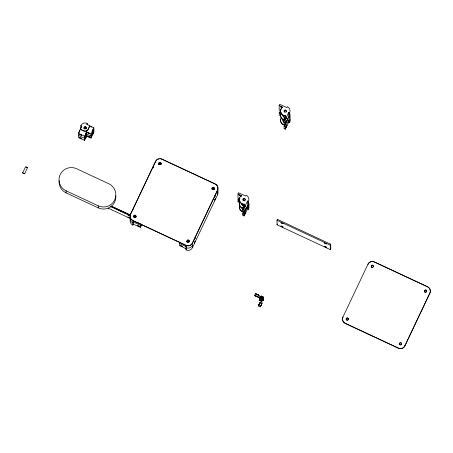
<?xml version="1.0" encoding="UTF-8"?>
<svg xmlns="http://www.w3.org/2000/svg" width="453" height="453" viewBox="0 0 453 453"><rect width="100%" height="100%" fill="white"/><g stroke="black" fill="none" stroke-linecap="round" stroke-linejoin="round"><path stroke-width="0.68" d="M214.144 189.201L214.229 188.975A1.093 1.087 -0.6 0 0 213.114 187.655A1.093 1.087 -0.6 0 0 212.117 189.065M258.448 306.03L260.299 302.134L262.157 303L260.775 306.171L260.305 306.896L258.448 306.03L260.299 302.134M260.305 306.896L262.157 303M132.502 210.588L132.508 210.792M152.904 167.621L152.91 167.825M153.567 166.438L153.703 166.047L153.471 166.415M244.224 205.402L244.36 205.011L244.127 205.379M284.739 118.12L284.739 118.324M79.077 132.225L79.065 132.457M79.728 131.07L79.87 130.668L79.179 131.999M285.299 117.168L285.526 116.557L284.829 117.899M132.599 210.362L132.956 209.603M153.001 167.395L153.357 166.636M243.663 206.353L243.895 205.843M88.862 136.064C91.098 139.467 81.03 132.491 90.985 138.097L90.945 133.963L86.608 131.942L85.13 135.515L86.614 132.389L89.773 133.867L88.964 132.916M132.956 209.881L132.718 210.39M153.357 166.914L153.114 167.423M285.186 117.418L284.948 117.922M79.518 131.551L79.275 132.061M22.65 172.893L25.566 166.755L26.534 167.061L27.548 167.672L24.632 173.81L22.65 172.893L24.632 173.81M86.648 136.076L84.609 140.373L78.42 137.486L78.38 133.346L81.727 126.11L80.798 125.674L80.838 129.609M80.798 125.674A4.79 4.751 -0.6 0 1 87.174 123.403L86.738 124.32L89.83 125.764L88.233 129.32A3.42 3.392 -0.6 0 1 83.68 130.945L80.272 129.36M84.609 140.373L84.569 136.234L86.608 131.942M80.272 129.179L83.675 130.764A3.42 3.392 -0.6 0 0 86.704 130.713L87.084 130.481A3.42 3.392 -0.6 0 0 88.227 129.139L89.83 125.764M86.614 132.389L86.648 135.628L85.158 138.754L85.379 138.086M86.648 135.9L85.453 138.278M90.945 133.963L93.856 127.825L89.836 125.945M93.879 129.892L90.962 136.03L86.631 134.009L84.592 138.307L78.397 135.419M90.985 138.097L93.901 131.959L93.856 127.825M121.517 211.551L121.778 211.002L130.011 214.841M110.119 206.381L128.703 215.056L128.997 214.439L130.311 215.13M129.003 215.045L129.264 214.49M108.222 208.187L128.731 217.751L129.026 217.14M186.058 245.452L132.814 220.611A4.79 4.751 -0.6 0 1 130.515 214.309L155.583 161.376A4.79 4.751 -0.6 0 1 161.959 159.099L215.203 183.935A4.79 4.751 -0.6 0 1 217.497 190.254L217.536 194.898A4.79 4.751 -0.6 0 0 217.712 191.268M130.521 214.297L155.56 161.489A4.79 4.751 -0.6 0 1 156.064 160.707M130.243 219.682A4.79 4.751 -0.6 0 0 132.854 225.124L133.29 224.201L133.25 220.266M140.968 224.048L140.385 225.277L133.267 221.953L132.831 222.876A4.79 4.751 -0.6 0 1 130.221 217.434M141.568 224.178L140.991 225.928L141.574 224.699M133.29 224.201L140.407 227.344L141.863 224.275M217.519 194.869L192.451 247.655A4.79 4.751 -0.6 0 1 186.081 249.931L186.517 249.008L179.394 245.509L179.36 242.061M192.451 247.655L192.429 243.04L217.497 190.254M192.434 243.176L217.474 190.368M280.877 110.809L279.195 110.022L279.15 105.526L279.733 104.298L286.851 107.621L287.287 106.698A4.79 4.745 -3.2 0 1 289.58 113.018L289.626 117.514L288.674 117.072L288.629 112.571L289.58 113.018M239.15 199.003L238.023 198.476L237.978 193.98L238.561 192.751L245.685 196.075L246.121 195.152L247.174 195.821A4.79 4.751 -0.9 0 1 248.414 201.472L248.459 205.968L247.502 205.52L247.457 201.024L248.414 201.472M239.739 202.633L238.057 201.851L238.035 199.597L238.618 198.374M280.367 115.634L279.246 115.113L279.224 112.865L279.807 111.636M238.057 201.851L238.64 200.622M288.674 117.072L285.322 124.128L284.082 123.55L284.037 119.054L285.622 115.713L285.209 115.742A4.79 4.751 -0.6 0 1 282.513 107.095L279.15 105.526M247.502 205.52L244.15 212.582L242.916 212.004L242.87 207.508L244.456 204.167L243.233 204.122A4.79 4.751 -0.6 0 1 241.347 195.549L237.978 193.98M285.322 124.128L285.277 119.632L288.629 112.571M244.15 212.582L244.11 208.086L247.457 201.024M243.51 211.902L242.927 213.125L242.95 215.379L244.184 215.956L247.536 208.895L247.514 206.647L248.471 207.089L248.493 209.343L247.536 208.895M284.161 128.652L284.11 126.393L288.193 117.797M244.184 215.956L244.161 213.703L247.514 206.647M284.133 128.641L285.373 129.218L285.35 126.97L288.703 119.909L289.654 120.356L289.677 122.604L288.725 122.157L288.703 119.909M285.373 129.218L288.725 122.157M277.01 220.317L277.451 219.394L330.696 244.229L330.741 248.731L330.299 249.648L277.055 224.813L277.01 220.317L330.254 245.152L330.299 249.648M277.055 224.813L277.491 223.89M254.648 295.509L255.526 293.663L258.47 294.795L259.456 295.498L258.584 297.338L254.648 295.509L258.584 297.338M255.634 295.718L256.506 293.878M257.598 296.636L258.47 294.795M330.254 245.152L330.696 244.229M342.915 317.094L367.978 264.173A4.79 4.751 -0.6 0 1 374.354 261.896L427.598 286.738A4.79 4.751 -0.6 0 1 429.891 293.051L404.829 345.973A4.79 4.751 -0.6 0 1 398.453 348.249L345.209 323.414A4.79 4.751 -0.6 0 1 342.915 317.094L342.915 316.958A4.79 4.751 -0.6 0 0 345.209 323.278L345.209 323.414M404.829 345.973L429.891 293.051M27.52 167.695L27.067 167.576M259.461 298.306L259.45 297.225L261.234 295.996L263.199 296.913L263.391 300.135L261.608 301.37L259.643 300.452L259.45 297.496L261.234 296.262L262.712 296.953M259.456 297.763L260.345 297.151M261.608 301.37L261.596 300.288L263.38 299.059L263.391 300.135M263.386 299.325L261.596 300.56L259.631 299.643M263.386 299.597L261.602 300.826L259.637 299.909M263.391 299.869L261.602 301.098L259.637 300.18M126.885 213.72L129.773 214.875M256.596 294.201L258.42 295.016L257.955 294.914M285.628 115.985L285.209 116.013A4.79 4.751 -0.6 0 1 281.596 108.199M244.456 204.439L243.233 204.394A4.79 4.751 -0.6 0 1 239.75 197.695M280.656 109.977L280.373 109.943L280.662 110.181M90.838 126.789L91.693 127.117M130.204 218.335L128.731 217.751M282.021 107.593L280.373 106.687L282.27 107.571M121.449 211.336L121.149 211.206M187.57 242.095L187.61 242.112A1.087 1.076 -0.6 0 1 187.282 240.447A1.087 1.076 -0.6 0 1 189.009 240.566A1.087 1.076 -0.6 0 1 188.42 242.179M89.184 136.942L89.802 137.1L86.648 135.628M239.931 198.601L239.201 198.397L239.49 198.635M239.965 201.976L239.235 201.772L239.965 202.248M111.687 206.789L111.223 206.534L111.534 206.721M116.223 208.635L116.687 208.895L116.376 208.703M129.371 214.977L128.811 214.722M118.04 209.569L117.706 209.354L117.961 209.529M124.507 212.587L124.15 212.383L124.496 212.678M138.482 222.91L137.967 222.672M114.762 208.137L114.609 208.148M119.609 210.3L119.915 210.402L119.349 210.152M121.149 211.121L121.529 211.325M117.995 209.739L118.307 209.835L117.995 209.648M121.178 210.945L121.534 211.16L121.257 210.979M279.224 112.865L281.002 113.692M284.037 119.054L285.277 119.632M284.11 126.393L285.35 126.97M160.611 158.833A4.79 4.751 -0.6 0 1 161.959 159.235L215.203 184.071A4.79 4.751 -0.6 0 1 217.491 190.402M373.47 261.721A4.79 4.751 -0.6 0 1 374.354 262.032L427.598 286.868A4.79 4.751 -0.6 0 1 429.891 293.187M238.035 199.597L239.269 200.175M86.614 132.117L89.15 133.442M242.87 207.508L244.11 208.086M78.38 133.346L84.569 136.234M244.161 213.703L242.927 213.125L242.972 215.39M111.053 206.07L128.997 214.484M111.262 206.268L126.88 213.556M112.338 206.959L113.952 207.525M114.496 207.961L118.958 210.062M120.419 210.73L121.495 211.228M122.038 211.483L125.266 212.989M123.652 212.423L125.271 213.176L125.266 212.802M130.515 214.161A4.79 4.751 -0.6 0 0 132.814 220.481L186.058 245.316A4.79 4.751 -0.6 0 0 192.429 243.04M179.377 243.437L186.494 246.76L186.058 247.683A4.79 4.751 -0.6 0 0 192.429 245.407M66.087 190.815L98.284 205.832A12.316 12.208 -0.6 0 0 114.671 199.983A12.316 12.208 -0.6 0 0 108.777 183.737L76.58 168.72A12.316 12.208 -0.6 0 0 60.192 174.569A12.316 12.208 -0.6 0 0 66.087 190.815L66.11 192.882L98.301 207.904A12.316 12.208 -0.6 0 0 115.826 195.832M345.209 323.278L398.453 348.114A4.79 4.751 -0.6 0 0 404.829 345.843M259.45 297.225L259.631 299.371L261.596 300.288M259.835 302.859L261.692 303.725M258.912 304.812L260.769 305.679M128.703 215.056L130.181 215.849M26.574 167.367L26.076 167.117M122.922 211.761L122.763 211.772M113.227 207.236L113.069 207.248M111.534 206.63L111.834 206.806M257.491 294.716L257.027 294.484M116.2 208.89L116.664 209.054M127.905 214.36L128.227 214.541M137.519 222.429L137.214 222.185M129.643 214.954L128.358 214.462M255.526 293.663L256.511 294.371M367.978 264.173L367.983 264.309A4.79 4.751 -0.6 0 1 371.143 261.726M282.513 107.095L282.519 107.367A4.79 4.751 -0.6 0 0 282.185 107.616M277.451 219.394L277.463 220.679M263.199 296.913L263.21 297.989M261.234 295.996L261.239 296.534M259.631 299.371L259.643 300.452M242.899 207.519L242.938 212.015M186.058 245.316L186.081 249.931M155.583 161.376L155.594 162.633M140.373 223.895L140.407 227.344M132.814 220.481L132.854 225.124M120.419 210.537L120.419 210.917M117.185 209.031L117.191 209.411M115.572 208.278L115.572 208.657M98.284 205.832L98.301 207.904M87.174 123.403L87.186 124.524M81.727 126.11L81.738 127.236M289.643 113.499A4.79 4.751 -0.6 0 1 289.626 117.514M284.422 120.164A4.79 4.751 -0.6 0 1 281.154 113.103M284.869 117.559A2.395 2.373 -0.6 0 1 282.904 115.424M285.662 116.064A1.093 1.087 -0.6 0 1 284.393 115.662M284.863 117.378A2.395 2.373 -0.6 0 1 282.904 115.243M284.161 111.534A1.093 1.087 -0.6 0 1 285.588 110.413A1.093 1.087 -0.6 0 1 286.086 112.146M284.354 112.061A1.093 1.087 -0.6 0 1 284.224 111.812M284.422 119.892A4.79 4.751 -0.6 0 1 281.154 112.831M284.32 122.463A2.395 2.373 -0.6 0 1 283.176 119.303M284.32 122.282A2.395 2.373 -0.6 0 1 283.17 119.122M284.252 120.226A1.093 1.087 -0.6 0 1 284.263 119.943M289.694 118.59A4.79 4.751 -0.6 0 1 289.677 122.604M284.886 125.311A4.79 4.751 -0.6 0 1 281.432 117.842M289.671 116.342A4.79 4.751 2.1 0 1 289.66 120.356M285.299 125.062A4.79 4.751 -0.6 0 1 281.432 117.57M240.424 196.653A4.79 4.751 -0.6 0 1 241.353 195.821M242.995 199.988A1.093 1.087 -0.6 0 1 244.28 198.833A1.093 1.087 -0.6 0 1 245.073 200.362M244.92 200.6A1.093 1.087 -0.6 0 1 244.456 200.917M243.618 200.877A1.093 1.087 -0.6 0 1 243.38 200.724M243.187 200.515A1.093 1.087 -0.6 0 1 243.057 200.266M248.635 202.338A4.79 4.751 -0.6 0 1 248.459 205.968M243.278 208.618A4.79 4.751 -0.6 0 1 239.79 201.925M243.272 208.352A4.79 4.751 -0.6 0 1 239.79 201.653M244.49 204.518A1.093 1.087 -0.6 0 1 243.221 204.116M243.929 205.016A1.093 1.087 -0.6 0 1 243.42 204.773M243.697 206.013A2.395 2.373 -0.6 0 1 241.738 203.878M243.697 205.832A2.395 2.373 -0.6 0 1 241.732 203.697M248.64 203.459A4.79 4.751 -0.6 0 1 248.471 207.089M248.663 205.713A4.79 4.751 -0.6 0 1 248.493 209.343M243.312 211.993A4.79 4.751 -0.6 0 1 239.824 205.3M243.306 211.721A4.79 4.751 -0.6 0 1 239.824 205.028M243.136 209.195A2.395 2.373 -0.6 0 1 241.902 207.853M243.136 209.02A2.395 2.373 -0.6 0 1 241.902 207.672M243.34 204.637A2.395 2.373 -0.6 0 1 244.58 204.535M260.458 299.297A1.025 1.019 -0.6 0 1 261.336 297.938A1.025 1.019 -0.6 0 1 262.434 299.133A1.025 1.019 -0.6 0 0 261.341 298.204A1.025 1.019 -0.6 0 0 260.401 299.308M260.577 299.263A1.025 1.019 -0.6 0 1 261.336 297.666A1.025 1.019 -0.6 0 1 262.349 299.116M260.752 299.19A1.025 1.019 -0.6 0 1 260.696 297.689A1.025 1.019 -0.6 0 1 262.208 297.757A1.025 1.019 -0.6 0 1 262.004 299.246M66.11 192.882A12.316 12.208 -0.6 0 1 59.088 180.73M135.923 217.197A1.093 1.087 -0.6 0 0 133.884 216.455L133.788 216.721A1.093 1.087 -0.6 0 1 133.782 216.449L133.878 216.183A1.093 1.087 -0.6 0 1 135.356 215.724A1.093 1.087 -0.6 0 1 135.821 217.191M134.286 217.661A1.093 1.087 -0.6 0 1 135.107 217.519M135.221 217.327A1.087 1.076 -0.6 0 1 133.771 216.206A1.087 1.076 -0.6 0 1 135.424 215.401A1.087 1.076 -0.6 0 1 135.436 217.225M133.924 217.27A1.093 1.087 -0.6 0 1 133.805 217.01M187.038 242.089A1.093 1.087 -0.6 0 1 187.893 240.696A1.093 1.087 -0.6 0 1 189.173 241.721M192.412 243.159A4.79 4.751 -0.6 0 1 186.036 245.43M187.151 242.078A1.093 1.087 -0.6 0 1 187.412 240.634A1.093 1.087 -0.6 0 1 188.89 240.764A1.093 1.087 -0.6 0 1 188.884 242.23M212.072 189.054A1.093 1.087 -0.6 0 1 213.261 187.927A1.093 1.087 -0.6 0 1 214.229 189.246M217.689 189.02A4.79 4.751 -0.6 0 1 217.514 192.65M212.853 189.592A1.093 1.087 -0.6 0 1 213.42 189.569M213.969 189.473A1.093 1.087 -0.6 0 1 213.748 189.654M212.417 189.541A1.093 1.087 -0.6 0 1 212.236 189.32M160.894 164.66A1.093 1.087 -0.6 0 0 160.43 163.199L160.164 163.103A1.093 1.087 -0.6 0 0 158.997 164.739M156.211 160.526A4.79 4.751 -0.6 0 1 156.874 159.864M157.055 159.722A4.79 4.751 -0.6 0 1 159.207 158.833M160.73 164.626A1.093 1.087 -0.6 0 0 160.43 162.927L160.158 162.831A1.093 1.087 -0.6 0 0 159.179 164.688M86.11 128.828A1.093 1.087 -0.6 0 0 85.645 127.367L85.379 127.27A1.093 1.087 -0.6 0 0 84.213 128.907M85.107 128.862A1.093 1.087 -0.6 0 1 85.396 128.89M85.94 128.794A1.093 1.087 -0.6 0 0 85.645 127.095L85.374 126.999A1.093 1.087 -0.6 0 0 84.394 128.856M400.033 344.926A1.087 1.076 -0.6 0 1 399.665 343.261A1.087 1.076 -0.6 0 1 401.386 343.34A1.087 1.076 -0.6 0 1 400.86 344.965M346.228 319.478A1.087 1.076 -0.6 0 1 346.794 318.136A1.087 1.076 -0.6 0 1 348.193 318.584A1.087 1.076 -0.6 0 1 347.87 319.999M347.615 320.129A1.087 1.076 -0.6 0 1 346.358 319.727M371.839 261.602A4.79 4.751 -0.6 0 1 372.774 261.602M194.32 243.057L195.243 241.126L194.32 243.057M194.297 239.79L195.215 237.893L194.297 239.79M214.699 196.823L215.617 194.926L214.699 196.823M214.728 200.062L215.645 198.165L214.728 200.062M244.688 207.468L245.6 205.588L244.688 207.468M244.716 210.707L245.628 208.827L244.716 210.707M244.75 214.082L245.662 212.202L244.75 214.082M285.854 119.014L286.766 117.134L285.854 119.014M285.888 122.253L286.8 120.373L285.888 122.253M285.939 127.344L286.845 125.464L285.939 127.344M258.952 304.937L259.812 303.165L258.952 304.937M260.809 305.803L261.67 304.031L260.809 305.803M86.2 127.933L86.104 128.199A1.093 1.087 -0.6 0 1 84.892 128.754L84.626 128.658A1.093 1.087 -0.6 0 1 85.374 126.636L85.64 126.738A1.093 1.087 -0.6 0 1 86.2 127.933M93.278 129.241L92.406 131.602L93.278 129.241M93.307 132.48L92.44 134.841L93.307 132.48M111.234 206.336L111.84 206.63L111.234 206.336M127.989 214.96L129.45 215.668L127.989 214.96M128.012 217.117L129.473 217.831L128.012 217.117M239.201 195.141L241.138 196.081L239.201 195.141M180.6 245.588L182.548 246.534L180.6 245.588M281.013 222.768L282.961 223.714L281.013 222.768M281.047 226.007L282.995 226.953L281.047 226.007M324.354 242.989L326.302 243.935L324.354 242.989M255.719 295.968L257.547 296.857L255.719 295.968M137.282 225.401L139.224 226.347L137.282 225.401M324.41 246.228L326.33 247.185L324.41 246.228M114.473 207.842L115.073 208.142L114.473 207.842M81.478 134.983L79.62 134.116L79.626 134.637L81.483 135.504L81.478 134.983M81.506 138.222L79.649 137.355L79.654 137.876L81.512 138.743L81.506 138.222M284.541 111.823A1.093 1.087 -0.6 0 0 286.324 111.189A1.093 1.087 -0.6 0 0 284.88 109.977A1.093 1.087 -0.6 0 0 284.541 111.823M243.374 200.277A1.093 1.087 -0.6 0 0 245.158 199.643A1.093 1.087 -0.6 0 0 243.708 198.431A1.093 1.087 -0.6 0 0 243.374 200.277M260.752 298.918A1.025 1.019 -0.6 0 0 262.423 298.323A1.025 1.019 -0.6 0 0 261.07 297.185A1.025 1.019 -0.6 0 0 260.752 298.918M212.463 189.19A1.087 1.076 -0.6 0 0 214.229 188.561A1.087 1.076 -0.6 0 0 212.797 187.355A1.087 1.076 -0.6 0 0 212.463 189.19M159.207 164.343A1.087 1.076 -0.6 0 0 160.985 163.737A1.087 1.076 -0.6 0 0 159.564 162.514A1.087 1.076 -0.6 0 0 159.207 164.343M371.602 267.14A1.087 1.076 -0.6 0 0 373.38 266.534A1.087 1.076 -0.6 0 0 371.964 265.311A1.087 1.076 -0.6 0 0 371.602 267.14M424.857 291.987A1.087 1.076 -0.6 0 0 426.63 291.358A1.087 1.076 -0.6 0 0 425.191 290.152A1.087 1.076 -0.6 0 0 424.857 291.987M371.602 267.004A1.087 1.076 -0.6 0 0 373.38 266.398A1.087 1.076 -0.6 0 0 371.964 265.175A1.087 1.076 -0.6 0 0 371.602 267.004M424.857 291.857A1.087 1.076 -0.6 0 0 426.624 291.222A1.087 1.076 -0.6 0 0 425.191 290.022A1.087 1.076 -0.6 0 0 424.857 291.857M346.551 319.801A1.087 1.076 -0.6 0 0 348.317 319.172A1.087 1.076 -0.6 0 0 346.879 317.966A1.087 1.076 -0.6 0 0 346.551 319.801M399.795 344.642A1.087 1.076 -0.6 0 0 401.562 344.008A1.087 1.076 -0.6 0 0 400.124 342.808A1.087 1.076 -0.6 0 0 399.795 344.642M159.201 164.207A1.087 1.076 -0.6 0 0 160.979 163.601A1.087 1.076 -0.6 0 0 159.564 162.378A1.087 1.076 -0.6 0 0 159.201 164.207M212.463 189.054A1.087 1.076 -0.6 0 0 214.229 188.425A1.087 1.076 -0.6 0 0 212.797 187.219A1.087 1.076 -0.6 0 0 212.463 189.054M134.15 217.004A1.087 1.076 -0.6 0 0 135.923 216.37A1.087 1.076 -0.6 0 0 134.484 215.169A1.087 1.076 -0.6 0 0 134.15 217.004M187.395 241.84A1.087 1.076 -0.6 0 0 189.167 241.211A1.087 1.076 -0.6 0 0 187.729 240.011A1.087 1.076 -0.6 0 0 187.395 241.84"/></g></svg>
